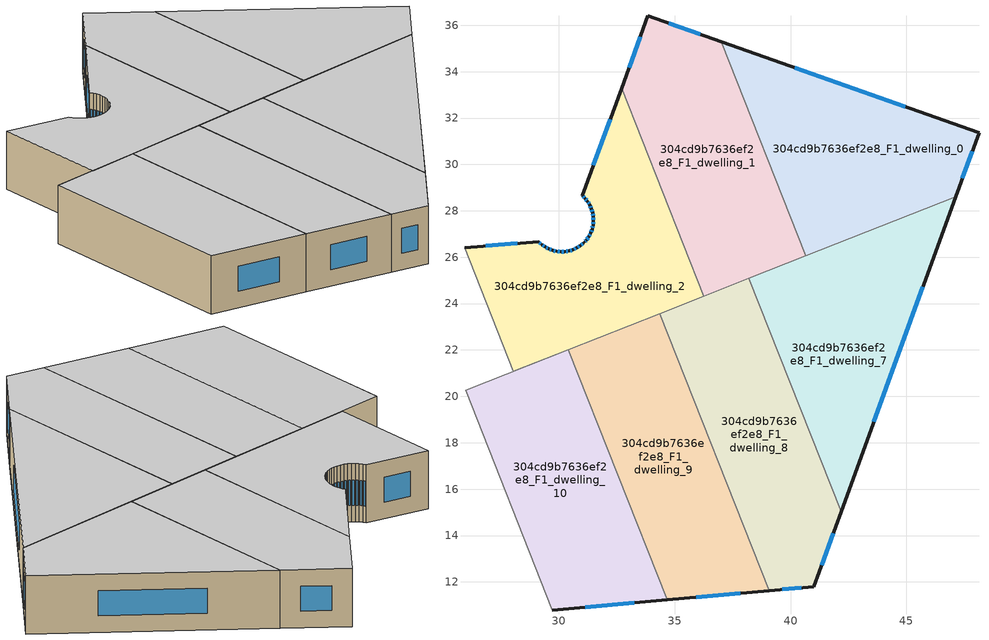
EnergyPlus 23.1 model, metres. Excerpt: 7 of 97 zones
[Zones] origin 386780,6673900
304cd9b7636ef2e8_F1_dwelling_0
 floor to 304cd9b7636ef2e8_F0_dwelling_0 (EU_floor_Construction): 48.13,31.37 47.12,28.61 40.65,26.05 37,35.29 z3
 wall outside (EU_wall_Construction): 47.12,28.61 48.13,31.37 37,35.29 z3:6
 wall to 304cd9b7636ef2e8_F1_dwelling_1 (EU_wall_Construction): 37,35.29 40.65,26.05 z3:6
 wall to 304cd9b7636ef2e8_F1_dwelling_7 (EU_wall_Construction): 40.65,26.05 47.12,28.61 z3:6
 window (EU_Window_Construction): 44.95,32.49 40.18,34.17 / 47.41,29.4 47.84,30.58 z3.86:5.14
 ceiling to 304cd9b7636ef2e8_F2_dwelling_0 (EU_floor_Construction): 47.12,28.61 48.13,31.37 37,35.29 40.65,26.05 z6
304cd9b7636ef2e8_F1_dwelling_1
 floor to 304cd9b7636ef2e8_F0_dwelling_1 (EU_floor_Construction): 37,35.29 40.65,26.05 36.25,24.32 32.71,33.28 33.85,36.41 z3
 wall outside (EU_wall_Construction): 37,35.29 33.85,36.41 32.71,33.28 z3:6
 wall to 304cd9b7636ef2e8_F1_dwelling_2 (EU_wall_Construction): 32.71,33.28 36.25,24.32 z3:6
 wall to 304cd9b7636ef2e8_F1_dwelling_8 (EU_wall_Construction): 36.25,24.32 38.21,25.09 z3:6
 wall to 304cd9b7636ef2e8_F1_dwelling_7 (EU_wall_Construction): 38.21,25.09 40.65,26.05 z3:6
 window (EU_Window_Construction): 33.53,35.51 33.04,34.17 / 36.1,35.61 34.75,36.09 z3.86:5.14
 ceiling to 304cd9b7636ef2e8_F2_dwelling_1 (EU_floor_Construction): 40.65,26.05 37,35.29 33.85,36.41 32.71,33.28 36.25,24.32 z6
304cd9b7636ef2e8_F1_dwelling_10
 floor to 304cd9b7636ef2e8_F0_dwelling_10 (EU_floor_Construction): 30.42,22.01 34.68,11.23 29.74,10.78 25.99,20.26 z3
 wall outside (EU_wall_Construction): 29.74,10.78 34.68,11.23 z3:6
 wall to 304cd9b7636ef2e8_F1_dwelling_9 (EU_wall_Construction): 34.68,11.23 30.42,22.01 z3:6
 wall to 304cd9b7636ef2e8_F1_dwelling_11 (EU_wall_Construction): 25.99,20.26 29.74,10.78 z3:6
 wall to 304cd9b7636ef2e8_F1_dwelling_3 (EU_wall_Construction): 30.42,22.01 25.99,20.26 z3:6
 window (EU_Window_Construction): 31.15,10.91 33.27,11.1 z3.86:5.14
 ceiling to 304cd9b7636ef2e8_F2_dwelling_10 (EU_floor_Construction): 34.68,11.23 30.42,22.01 25.99,20.26 29.74,10.78 z6
304cd9b7636ef2e8_F1_dwelling_2
 floor to 304cd9b7636ef2e8_F0_dwelling_2 (EU_floor_Construction): 32.71,33.28 36.25,24.32 28.05,21.08 25.94,26.41 29.14,26.67 29.27,26.54 29.41,26.44 29.57,26.36 29.74,26.29 29.91,26.25 30.09,26.24 30.27,26.24 30.45,26.27 30.62,26.33 30.78,26.4 30.93,26.5 31.07,26.61 31.12,26.66 31.2,26.74 31.3,26.88 31.38,27.04 31.45,27.21 31.49,27.39 31.5,27.56 31.5,27.74 31.47,27.92 31.41,28.09 31.34,28.25 31.25,28.41 31.13,28.54 31.02,28.65 z3
 wall outside (EU_wall_Construction): 32.71,33.28 31.02,28.65 31.13,28.54 31.25,28.41 31.34,28.25 31.41,28.09 31.47,27.92 31.5,27.74 31.5,27.56 31.49,27.39 31.45,27.21 31.38,27.04 31.3,26.88 31.2,26.74 31.12,26.66 31.07,26.61 30.93,26.5 30.78,26.4 30.62,26.33 30.45,26.27 30.27,26.24 30.09,26.24 29.91,26.25 29.74,26.29 29.57,26.36 29.41,26.44 29.27,26.54 29.14,26.67 25.94,26.41 z3:6
 wall to 304cd9b7636ef2e8_F1_dwelling_3 (EU_wall_Construction): 25.94,26.41 28.05,21.08 30.42,22.01 z3:6
 wall to 304cd9b7636ef2e8_F1_dwelling_9 (EU_wall_Construction): 30.42,22.01 34.37,23.57 z3:6
 wall to 304cd9b7636ef2e8_F1_dwelling_8 (EU_wall_Construction): 34.37,23.57 36.25,24.32 z3:6
 window (EU_Window_Construction): 30.04,26.24 29.97,26.25 / 30.22,26.24 30.14,26.24 / 30.4,26.26 30.32,26.25 / 30.57,26.31 30.5,26.29 / 30.74,26.38 30.67,26.35 / 30.89,26.47 30.83,26.43 / 31.03,26.58 30.97,26.53 / 31.18,26.72 31.15,26.68 / 31.27,26.84 31.22,26.78 / 31.36,27 31.32,26.93 / 31.43,27.16 31.4,27.09 / 31.47,27.34 31.46,27.26 / 31.5,27.51 31.49,27.44 / 31.5,27.69 31.5,27.62 / 31.48,27.87 31.49,27.79 / 31.43,28.04 31.45,27.97 / 31.36,28.21 31.39,28.14 / 31.27,28.36 31.31,28.3 / 31.16,28.5 31.21,28.45 / 31.05,28.62 31.1,28.57 / 32.23,31.96 31.51,29.97 / 28.23,26.59 26.86,26.48 / 29.23,26.58 29.18,26.63 / 29.37,26.47 29.31,26.52 / 29.53,26.38 29.46,26.42 / 29.69,26.31 29.62,26.34 / 29.87,26.27 29.79,26.28 z3.86:5.14
 ceiling to 304cd9b7636ef2e8_F2_dwelling_2 (EU_floor_Construction): 36.25,24.32 32.71,33.28 31.02,28.65 31.13,28.54 31.25,28.41 31.34,28.25 31.41,28.09 31.47,27.92 31.5,27.74 31.5,27.56 31.49,27.39 31.45,27.21 31.38,27.04 31.3,26.88 31.2,26.74 31.12,26.66 31.07,26.61 30.93,26.5 30.78,26.4 30.62,26.33 30.45,26.27 30.27,26.24 30.09,26.24 29.91,26.25 29.74,26.29 29.57,26.36 29.41,26.44 29.27,26.54 29.14,26.67 25.94,26.41 28.05,21.08 z6
304cd9b7636ef2e8_F1_dwelling_7
 floor to 304cd9b7636ef2e8_F0_dwelling_7 (EU_floor_Construction): 47.12,28.61 42.18,15.02 38.21,25.09 z3
 wall outside (EU_wall_Construction): 42.18,15.02 47.12,28.61 z3:6
 wall to 304cd9b7636ef2e8_F1_dwelling_8 (EU_wall_Construction): 38.21,25.09 42.18,15.02 z3:6
 window (EU_Window_Construction): 43.59,18.9 45.71,24.73 z3.86:5.14
 ceiling to 304cd9b7636ef2e8_F2_dwelling_7 (EU_floor_Construction): 42.18,15.02 47.12,28.61 38.21,25.09 z6
304cd9b7636ef2e8_F1_dwelling_8
 floor to 304cd9b7636ef2e8_F0_dwelling_8 (EU_floor_Construction): 38.21,25.09 42.18,15.02 41.01,11.8 39.09,11.62 34.37,23.57 z3
 wall outside (EU_wall_Construction): 39.09,11.62 41.01,11.8 42.18,15.02 z3:6
 wall to 304cd9b7636ef2e8_F1_dwelling_9 (EU_wall_Construction): 34.37,23.57 39.09,11.62 z3:6
 window (EU_Window_Construction): 41.34,12.72 41.85,14.1 / 39.63,11.67 40.46,11.75 z3.86:5.14
 ceiling to 304cd9b7636ef2e8_F2_dwelling_8 (EU_floor_Construction): 41.01,11.8 42.18,15.02 38.21,25.09 34.37,23.57 39.09,11.62 z6
304cd9b7636ef2e8_F1_dwelling_9
 floor to 304cd9b7636ef2e8_F0_dwelling_9 (EU_floor_Construction): 34.37,23.57 39.09,11.62 34.68,11.23 30.42,22.01 z3
 wall outside (EU_wall_Construction): 34.68,11.23 39.09,11.62 z3:6
 window (EU_Window_Construction): 35.94,11.34 37.83,11.51 z3.86:5.14
 ceiling to 304cd9b7636ef2e8_F2_dwelling_9 (EU_floor_Construction): 39.09,11.62 34.37,23.57 30.42,22.01 34.68,11.23 z6
[Building]
EU S2 Campaign: North Axis=0; Terrain=City; Solar Distribution=FullExterior
[Site:Location]
Helsinki-Vantaa.AP: Latitude=60.317; Longitude=24.963; Time Zone=2; Elevation=54.6
[SizingPeriod:WeatherFileDays]
AnnualSizingPeriod: Begin Month=1; Begin Day of Month=1; End Month=12; End Day of Month=31; Day of Week for Start Day=Monday; Use Weather File Daylight Saving Period=No; Use Weather File Rain and Snow Indicators=No
[MATERIAL]
EU_InternalMass_Material: Roughness=MediumRough; Thickness=0.1; Conductivity=1; Density=1800; Specific Heat=900; Thermal Absorptance=0.9; Solar Absorptance=0.7; Visible Absorptance=0.7
[MATERIAL:NOMASS] Roughness=MediumRough; Thermal Absorptance=0.9; Solar Absorptance=0.7; Visible Absorptance=0.7
Name | Thermal Resistance
EU_wall_NoMass | 1.10183
EU_floor_NoMass | 1.70606
[WINDOWMATERIAL:SIMPLEGLAZINGSYSTEM]
EU_Window_SimpleGlazing: UFactor=3.11035; Solar Heat Gain Coefficient=0.8; Visible Transmittance=0.8
[CONSTRUCTION]
EU_wall_Construction: EU_wall_NoMass
EU_floor_Construction: EU_floor_NoMass
EU_Window_Construction: EU_Window_SimpleGlazing
EU_InternalMass_Construction: EU_InternalMass_Material
[ZONE] Type=1; Multiplier=1; Ceiling Height=autocalculate; Floor Area=autocalculate; Part of Total Floor Area=Yes
Name | Volume
304cd9b7636ef2e8_F1_dwelling_0 | 155.597
304cd9b7636ef2e8_F1_dwelling_1 | 155.562
304cd9b7636ef2e8_F1_dwelling_10 | 155.574
304cd9b7636ef2e8_F1_dwelling_2 | 155.565
304cd9b7636ef2e8_F1_dwelling_7 | 155.598
304cd9b7636ef2e8_F1_dwelling_8 | 155.556
304cd9b7636ef2e8_F1_dwelling_9 | 155.594
[INTERNALMASS] Construction=EU_InternalMass_Construction
Name | Zone or ZoneList | Surface Area
304cd9b7636ef2e8_F1_dwelling_0_EU_InternalMass | 304cd9b7636ef2e8_F1_dwelling_0 | 51.8656
304cd9b7636ef2e8_F1_dwelling_1_EU_InternalMass | 304cd9b7636ef2e8_F1_dwelling_1 | 51.8542
304cd9b7636ef2e8_F1_dwelling_2_EU_InternalMass | 304cd9b7636ef2e8_F1_dwelling_2 | 51.8551
304cd9b7636ef2e8_F1_dwelling_7_EU_InternalMass | 304cd9b7636ef2e8_F1_dwelling_7 | 51.866
304cd9b7636ef2e8_F1_dwelling_8_EU_InternalMass | 304cd9b7636ef2e8_F1_dwelling_8 | 51.8522
304cd9b7636ef2e8_F1_dwelling_9_EU_InternalMass | 304cd9b7636ef2e8_F1_dwelling_9 | 51.865
304cd9b7636ef2e8_F1_dwelling_10_EU_InternalMass | 304cd9b7636ef2e8_F1_dwelling_10 | 51.8577
[OTHEREQUIPMENT] Fuel Type=Electricity; Design Level Calculation Method=Watts/Area; Power per Zone Floor Area=1; Fraction Latent=0; Fraction Radiant=0; Fraction Lost=0; Carbon Dioxide Generation Rate=0; EndUse Subcategory=EU_Step8_InternalGains
Name | Zone or ZoneList or Space or SpaceList | Schedule
EU_Step8_InternalGain_304cd9b7636ef2e8_F1_dwelling_0_f000 | 304cd9b7636ef2e8_F1_dwelling_0 | EU_Step8_GainSchedule_304cd9b7636ef2e8_F1_dwelling_0_f000
EU_Step8_InternalGain_304cd9b7636ef2e8_F1_dwelling_1_f000 | 304cd9b7636ef2e8_F1_dwelling_1 | EU_Step8_GainSchedule_304cd9b7636ef2e8_F1_dwelling_1_f000
EU_Step8_InternalGain_304cd9b7636ef2e8_F1_dwelling_2_f000 | 304cd9b7636ef2e8_F1_dwelling_2 | EU_Step8_GainSchedule_304cd9b7636ef2e8_F1_dwelling_2_f000
EU_Step8_InternalGain_304cd9b7636ef2e8_F1_dwelling_7_f000 | 304cd9b7636ef2e8_F1_dwelling_7 | EU_Step8_GainSchedule_304cd9b7636ef2e8_F1_dwelling_7_f000
EU_Step8_InternalGain_304cd9b7636ef2e8_F1_dwelling_8_f000 | 304cd9b7636ef2e8_F1_dwelling_8 | EU_Step8_GainSchedule_304cd9b7636ef2e8_F1_dwelling_8_f000
EU_Step8_InternalGain_304cd9b7636ef2e8_F1_dwelling_9_f000 | 304cd9b7636ef2e8_F1_dwelling_9 | EU_Step8_GainSchedule_304cd9b7636ef2e8_F1_dwelling_9_f000
EU_Step8_InternalGain_304cd9b7636ef2e8_F1_dwelling_10_f000 | 304cd9b7636ef2e8_F1_dwelling_10 | EU_Step8_GainSchedule_304cd9b7636ef2e8_F1_dwelling_10_f000
[ZONEVENTILATION:DESIGNFLOWRATE] Schedule=EU_AlwaysOn; Design Flow Rate Calculation Method=AirChanges/Hour; Air Changes per Hour=0.756316; Ventilation Type=Natural; Fan Pressure Rise=0; Fan Total Efficiency=1; Constant Term Coefficient=1; Temperature Term Coefficient=0; Velocity Term Coefficient=0; Velocity Squared Term Coefficient=0; Minimum Indoor Temperature=-100; Maximum Indoor Temperature=100; Delta Temperature=-100; Minimum Outdoor Temperature=-100; Maximum Outdoor Temperature=100; Maximum Wind Speed=40
Name | Zone or ZoneList or Space or SpaceList
EU_ConstantAir_304cd9b7636ef2e8_F1_dwelling_0 | 304cd9b7636ef2e8_F1_dwelling_0
EU_ConstantAir_304cd9b7636ef2e8_F1_dwelling_1 | 304cd9b7636ef2e8_F1_dwelling_1
EU_ConstantAir_304cd9b7636ef2e8_F1_dwelling_2 | 304cd9b7636ef2e8_F1_dwelling_2
EU_ConstantAir_304cd9b7636ef2e8_F1_dwelling_7 | 304cd9b7636ef2e8_F1_dwelling_7
EU_ConstantAir_304cd9b7636ef2e8_F1_dwelling_8 | 304cd9b7636ef2e8_F1_dwelling_8
EU_ConstantAir_304cd9b7636ef2e8_F1_dwelling_9 | 304cd9b7636ef2e8_F1_dwelling_9
EU_ConstantAir_304cd9b7636ef2e8_F1_dwelling_10 | 304cd9b7636ef2e8_F1_dwelling_10
[HVACTEMPLATE:THERMOSTAT] Constant Heating Setpoint=20; Constant Cooling Setpoint=50
EU_HeatOnly_304cd9b7636ef2e8_F0_dwelling_12; EU_HeatOnly_304cd9b7636ef2e8_F0_dwelling_13; EU_HeatOnly_304cd9b7636ef2e8_F1_dwelling_0; EU_HeatOnly_304cd9b7636ef2e8_F1_dwelling_1; EU_HeatOnly_304cd9b7636ef2e8_F1_dwelling_2; EU_HeatOnly_304cd9b7636ef2e8_F1_dwelling_3; EU_HeatOnly_304cd9b7636ef2e8_F1_dwelling_4; EU_HeatOnly_304cd9b7636ef2e8_F1_dwelling_5; EU_HeatOnly_304cd9b7636ef2e8_F1_dwelling_6; EU_HeatOnly_304cd9b7636ef2e8_F1_dwelling_7; EU_HeatOnly_304cd9b7636ef2e8_F1_dwelling_8; EU_HeatOnly_304cd9b7636ef2e8_F1_dwelling_9; EU_HeatOnly_304cd9b7636ef2e8_F1_dwelling_10; EU_HeatOnly_304cd9b7636ef2e8_F1_dwelling_11; EU_HeatOnly_304cd9b7636ef2e8_F1_dwelling_12; EU_HeatOnly_304cd9b7636ef2e8_F1_dwelling_13; EU_HeatOnly_304cd9b7636ef2e8_F2_dwelling_0; EU_HeatOnly_304cd9b7636ef2e8_F2_dwelling_1; EU_HeatOnly_304cd9b7636ef2e8_F2_dwelling_2; EU_HeatOnly_304cd9b7636ef2e8_F2_dwelling_3; EU_HeatOnly_304cd9b7636ef2e8_F2_dwelling_4; EU_HeatOnly_304cd9b7636ef2e8_F2_dwelling_5; EU_HeatOnly_304cd9b7636ef2e8_F2_dwelling_6; EU_HeatOnly_304cd9b7636ef2e8_F2_dwelling_7; EU_HeatOnly_304cd9b7636ef2e8_F2_dwelling_8; EU_HeatOnly_304cd9b7636ef2e8_F2_dwelling_9; EU_HeatOnly_304cd9b7636ef2e8_F2_dwelling_10; EU_HeatOnly_304cd9b7636ef2e8_F2_dwelling_11; EU_HeatOnly_304cd9b7636ef2e8_F2_dwelling_12; EU_HeatOnly_304cd9b7636ef2e8_F2_dwelling_13; EU_HeatOnly_304cd9b7636ef2e8_F3_dwelling_0; EU_HeatOnly_304cd9b7636ef2e8_F3_dwelling_1; EU_HeatOnly_304cd9b7636ef2e8_F3_dwelling_2; EU_HeatOnly_304cd9b7636ef2e8_F3_dwelling_3; EU_HeatOnly_304cd9b7636ef2e8_F3_dwelling_4; EU_HeatOnly_304cd9b7636ef2e8_F3_dwelling_5; EU_HeatOnly_304cd9b7636ef2e8_F3_dwelling_6; EU_HeatOnly_304cd9b7636ef2e8_F3_dwelling_7; EU_HeatOnly_304cd9b7636ef2e8_F3_dwelling_8; EU_HeatOnly_304cd9b7636ef2e8_F3_dwelling_9; EU_HeatOnly_304cd9b7636ef2e8_F3_dwelling_10; EU_HeatOnly_304cd9b7636ef2e8_F3_dwelling_11; EU_HeatOnly_304cd9b7636ef2e8_F3_dwelling_12; EU_HeatOnly_304cd9b7636ef2e8_F3_dwelling_13; EU_HeatOnly_304cd9b7636ef2e8_F4_dwelling_0; EU_HeatOnly_304cd9b7636ef2e8_F4_dwelling_1; EU_HeatOnly_304cd9b7636ef2e8_F4_dwelling_2; EU_HeatOnly_304cd9b7636ef2e8_F4_dwelling_3; EU_HeatOnly_304cd9b7636ef2e8_F4_dwelling_4; EU_HeatOnly_304cd9b7636ef2e8_F4_dwelling_5; EU_HeatOnly_304cd9b7636ef2e8_F4_dwelling_6; EU_HeatOnly_304cd9b7636ef2e8_F4_dwelling_7; EU_HeatOnly_304cd9b7636ef2e8_F4_dwelling_8; EU_HeatOnly_304cd9b7636ef2e8_F4_dwelling_9; EU_HeatOnly_304cd9b7636ef2e8_F4_dwelling_10; EU_HeatOnly_304cd9b7636ef2e8_F4_dwelling_11; EU_HeatOnly_304cd9b7636ef2e8_F4_dwelling_12; EU_HeatOnly_304cd9b7636ef2e8_F4_dwelling_13; EU_HeatOnly_304cd9b7636ef2e8_F5_dwelling_0; EU_HeatOnly_304cd9b7636ef2e8_F5_dwelling_1; EU_HeatOnly_304cd9b7636ef2e8_F5_dwelling_2; EU_HeatOnly_304cd9b7636ef2e8_F5_dwelling_3; EU_HeatOnly_304cd9b7636ef2e8_F5_dwelling_4; EU_HeatOnly_304cd9b7636ef2e8_F5_dwelling_5; EU_HeatOnly_304cd9b7636ef2e8_F5_dwelling_6; EU_HeatOnly_304cd9b7636ef2e8_F5_dwelling_7; EU_HeatOnly_304cd9b7636ef2e8_F5_dwelling_8; EU_HeatOnly_304cd9b7636ef2e8_F5_dwelling_9; EU_HeatOnly_304cd9b7636ef2e8_F5_dwelling_10; EU_HeatOnly_304cd9b7636ef2e8_F5_dwelling_11; EU_HeatOnly_304cd9b7636ef2e8_F5_dwelling_12; EU_HeatOnly_304cd9b7636ef2e8_F5_dwelling_13; EU_HeatOnly_304cd9b7636ef2e8_F6_dwelling_0; EU_HeatOnly_304cd9b7636ef2e8_F6_dwelling_1; EU_HeatOnly_304cd9b7636ef2e8_F6_dwelling_2; EU_HeatOnly_304cd9b7636ef2e8_F6_dwelling_3; EU_HeatOnly_304cd9b7636ef2e8_F6_dwelling_4; EU_HeatOnly_304cd9b7636ef2e8_F6_dwelling_5; EU_HeatOnly_304cd9b7636ef2e8_F6_dwelling_6; EU_HeatOnly_304cd9b7636ef2e8_F6_dwelling_7; EU_HeatOnly_304cd9b7636ef2e8_F6_dwelling_8; EU_HeatOnly_304cd9b7636ef2e8_F6_dwelling_9; EU_HeatOnly_304cd9b7636ef2e8_F6_dwelling_10; EU_HeatOnly_304cd9b7636ef2e8_F6_dwelling_11; EU_HeatOnly_304cd9b7636ef2e8_F6_dwelling_12
[HVACTEMPLATE:ZONE:IDEALLOADSAIRSYSTEM] System Availability Schedule=EU_AlwaysOn; Maximum Heating Supply Air Temperature=50; Minimum Cooling Supply Air Temperature=13; Maximum Heating Supply Air Humidity Ratio=0.0156; Minimum Cooling Supply Air Humidity Ratio=0.0077; Heating Limit=NoLimit; Cooling Limit=NoLimit; Heating Availability Schedule=EU_AlwaysOn; Cooling Availability Schedule=EU_CoolingOff; Dehumidification Control Type=ConstantSensibleHeatRatio; Cooling Sensible Heat Ratio=0.7; Dehumidification Setpoint=60; Humidification Control Type=None; Humidification Setpoint=30; Outdoor Air Method=None; Outdoor Air Flow Rate per Person=0.00944; Outdoor Air Flow Rate per Zone Floor Area=0; Outdoor Air Flow Rate per Zone=0; Demand Controlled Ventilation Type=None; Outdoor Air Economizer Type=NoEconomizer; Heat Recovery Type=None; Sensible Heat Recovery Effectiveness=0.7; Latent Heat Recovery Effectiveness=0.65
Name | Template Thermostat
304cd9b7636ef2e8_F1_dwelling_0 | EU_HeatOnly_304cd9b7636ef2e8_F1_dwelling_0
304cd9b7636ef2e8_F1_dwelling_1 | EU_HeatOnly_304cd9b7636ef2e8_F1_dwelling_1
304cd9b7636ef2e8_F1_dwelling_2 | EU_HeatOnly_304cd9b7636ef2e8_F1_dwelling_2
304cd9b7636ef2e8_F1_dwelling_7 | EU_HeatOnly_304cd9b7636ef2e8_F1_dwelling_7
304cd9b7636ef2e8_F1_dwelling_8 | EU_HeatOnly_304cd9b7636ef2e8_F1_dwelling_8
304cd9b7636ef2e8_F1_dwelling_9 | EU_HeatOnly_304cd9b7636ef2e8_F1_dwelling_9
304cd9b7636ef2e8_F1_dwelling_10 | EU_HeatOnly_304cd9b7636ef2e8_F1_dwelling_10
[SIZING:ZONE] Zone Cooling Design Supply Air Temperature Input Method=SupplyAirTemperature; Zone Cooling Design Supply Air Temperature=13; Zone Heating Design Supply Air Temperature Input Method=SupplyAirTemperature; Zone Heating Design Supply Air Temperature=50; Zone Cooling Design Supply Air Humidity Ratio=0.008; Zone Heating Design Supply Air Humidity Ratio=0.008; Cooling Design Air Flow Method=DesignDay; Cooling Design Air Flow Rate=0; Cooling Minimum Air Flow per Zone Floor Area=0.000762; Cooling Minimum Air Flow=0; Cooling Minimum Air Flow Fraction=0.2; Heating Design Air Flow Method=DesignDay; Heating Design Air Flow Rate=0; Heating Maximum Air Flow per Zone Floor Area=0.002032; Heating Maximum Air Flow=0.141576; Heating Maximum Air Flow Fraction=0.3; Account for Dedicated Outdoor Air System=No; Dedicated Outdoor Air System Control Strategy=NeutralSupplyAir; Dedicated Outdoor Air Low Setpoint Temperature for Design=autosize; Dedicated Outdoor Air High Setpoint Temperature for Design=autosize; Zone Load Sizing Method=Sensible Load Only No Latent Load; Zone Latent Cooling Design Supply Air Humidity Ratio Input Method=HumidityRatioDifference; Zone Cooling Design Supply Air Humidity Ratio Difference=0.005; Zone Latent Heating Design Supply Air Humidity Ratio Input Method=HumidityRatioDifference; Zone Humidification Design Supply Air Humidity Ratio Difference=0.005
304cd9b7636ef2e8_F1_dwelling_0; 304cd9b7636ef2e8_F1_dwelling_1; 304cd9b7636ef2e8_F1_dwelling_2; 304cd9b7636ef2e8_F1_dwelling_7; 304cd9b7636ef2e8_F1_dwelling_8; 304cd9b7636ef2e8_F1_dwelling_9; 304cd9b7636ef2e8_F1_dwelling_10
[SCHEDULE:CONSTANT]
Name | Hourly Value
EU_AlwaysOn | 1
EU_CoolingOff | 0
[SCHEDULE:FILE] Column Number=1; Rows to Skip at Top=0; Number of Hours of Data=8760; Column Separator=Comma; Interpolate to Timestep=No; Minutes per Item=60; Adjust Schedule for Daylight Savings=Yes
Name | File
EU_Step8_GainSchedule_304cd9b7636ef2e8_F1_dwelling_0_f000 | ../../schedules/304cd9b7636ef2e8/304cd9b7636ef2e8_F1_dwelling_0_f000_gain.csv
EU_Step8_GainSchedule_304cd9b7636ef2e8_F1_dwelling_1_f000 | ../../schedules/304cd9b7636ef2e8/304cd9b7636ef2e8_F1_dwelling_1_f000_gain.csv
EU_Step8_GainSchedule_304cd9b7636ef2e8_F1_dwelling_2_f000 | ../../schedules/304cd9b7636ef2e8/304cd9b7636ef2e8_F1_dwelling_2_f000_gain.csv
EU_Step8_GainSchedule_304cd9b7636ef2e8_F1_dwelling_7_f000 | ../../schedules/304cd9b7636ef2e8/304cd9b7636ef2e8_F1_dwelling_7_f000_gain.csv
EU_Step8_GainSchedule_304cd9b7636ef2e8_F1_dwelling_8_f000 | ../../schedules/304cd9b7636ef2e8/304cd9b7636ef2e8_F1_dwelling_8_f000_gain.csv
EU_Step8_GainSchedule_304cd9b7636ef2e8_F1_dwelling_9_f000 | ../../schedules/304cd9b7636ef2e8/304cd9b7636ef2e8_F1_dwelling_9_f000_gain.csv
EU_Step8_GainSchedule_304cd9b7636ef2e8_F1_dwelling_10_f000 | ../../schedules/304cd9b7636ef2e8/304cd9b7636ef2e8_F1_dwelling_10_f000_gain.csv
